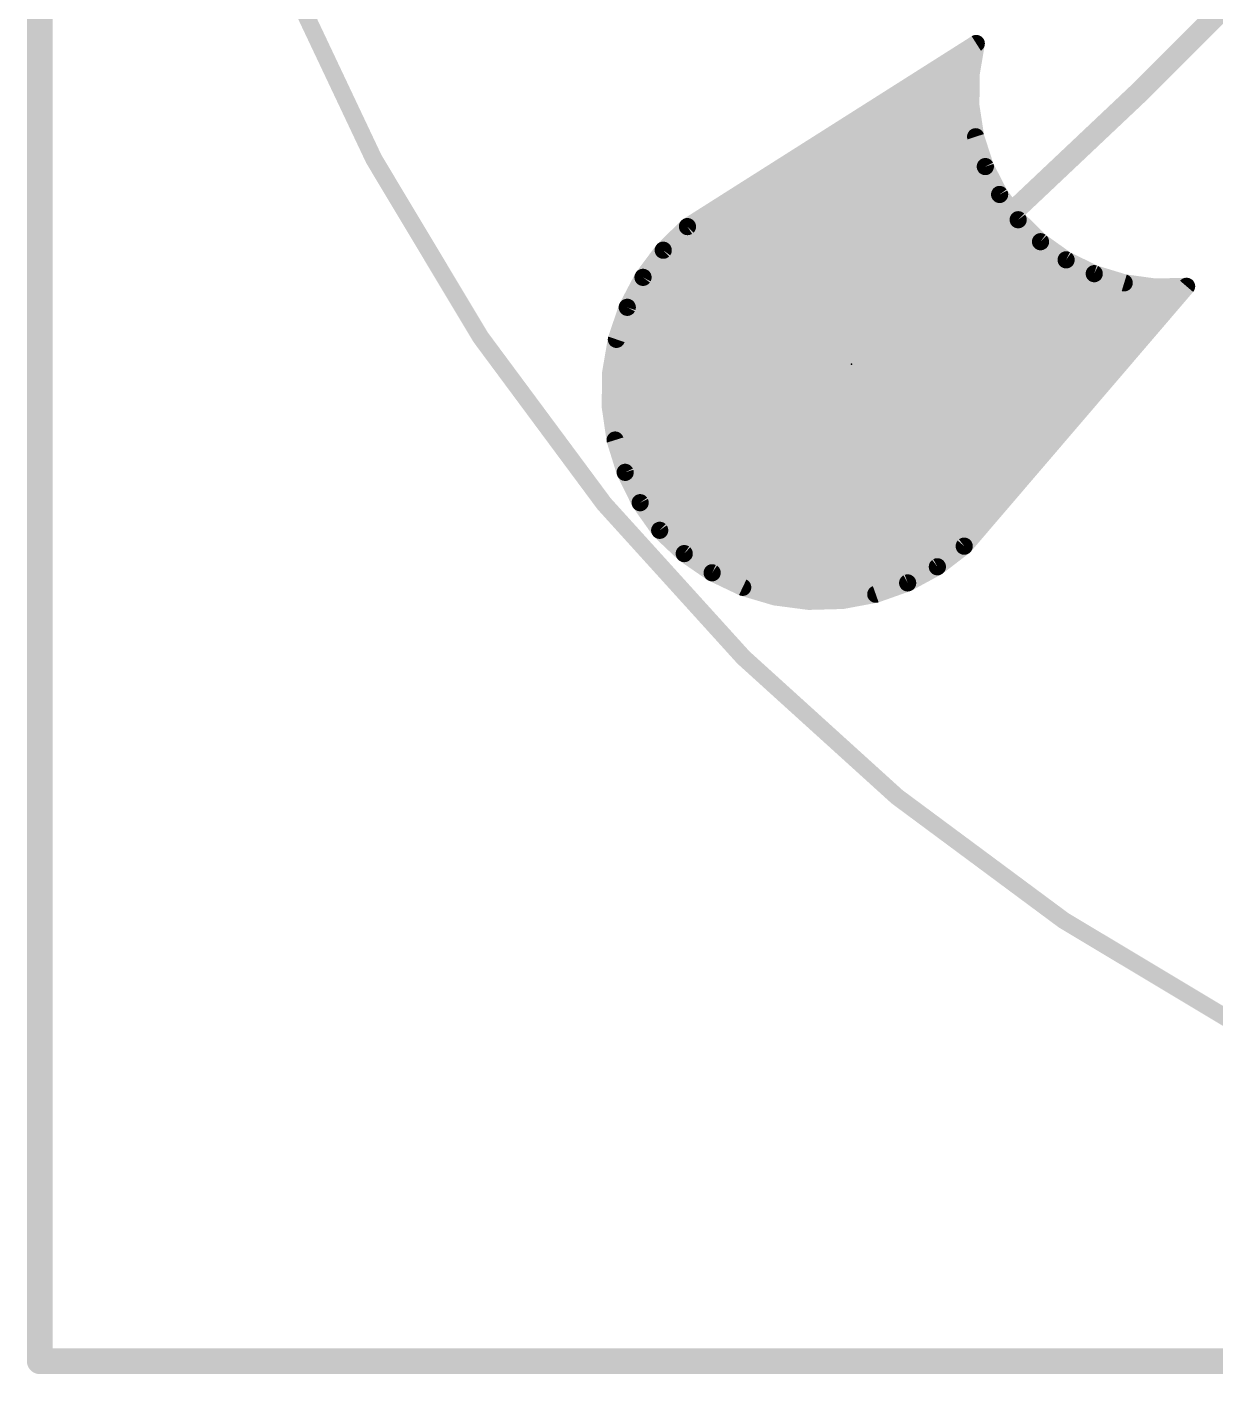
# Model space of a CAD drawing. Extents: x -26.2 to 26.2, y -26.2 to 26.2.
# Drawn here: x -26.15 to -12.1, y -26.15 to -10.22 of the extents above; entities that cross this region are included whole.
import ezdxf

# ---------------------------------------------------------------- set-up
doc = ezdxf.new("R2010")
doc.units = 0
for name, color, linetype in [('1', 12, 'CONTINUOUS'), ('16', 132, 'CONTINUOUS'), ('17', 110, 'CONTINUOUS'), ('20', 53, 'CONTINUOUS'), ('23', 53, 'CONTINUOUS')]:
    doc.layers.add(name, color=color, linetype=linetype)

# ---------------------------------------------------------------- blocks, each defined once
blk = doc.blocks.new('ROUNDP')
at = {"const_width": 0.5}
blk.add_lwpolyline([(0, -0.25, 1), (0, 0.25, 1), (0, -0.25)], format="xyb", dxfattribs=at)

msp = doc.modelspace()

# ---------------------------------------------------------------- linework, layer by layer
at = {"layer": '1', "const_width": 0.2032}
for points in [[(-14.9229, -10.4168), (-18.3392, -12.5823)], [(-14.9845, -10.7825), (-14.9229, -10.4168)], [(-15.1589, -10.5664), (-14.9481, -10.5664)], [(-15.4795, -10.7696), (-14.9823, -10.7696)], [(-14.987, -11.1532), (-14.9845, -10.7825)], [(-15.8001, -10.9728), (-14.9858, -10.9728)], [(-16.1206, -11.176), (-14.9835, -11.176)], [(-14.9303, -11.5197), (-14.987, -11.1532)], [(-16.4412, -11.3792), (-14.952, -11.3792)], [(-14.816, -11.8724), (-14.9303, -11.5197)], [(-16.7618, -11.5824), (-14.91, -11.5824)], [(-17.0824, -11.7856), (-14.8441, -11.7856)], [(-14.6468, -12.2024), (-14.816, -11.8724)], [(-17.4029, -11.9888), (-14.7563, -11.9888)], [(-17.7235, -12.192), (-14.6521, -12.192)], [(-14.4272, -12.5011), (-14.6468, -12.2024)], [(-18.0441, -12.3952), (-14.5051, -12.3952)], [(-14.1628, -12.7611), (-14.4272, -12.5011)], [(-18.3392, -12.5823), (-18.6257, -12.8617)], [(-18.3557, -12.5984), (-14.3283, -12.5984)], [(-18.5641, -12.8016), (-14.1057, -12.8016)], [(-13.8604, -12.9756), (-14.1628, -12.7611)], [(-18.6257, -12.8617), (-18.865, -13.1825)], [(-18.7325, -13.0048), (-13.8008, -13.0048)], [(-13.5276, -13.1391), (-13.8604, -12.9756)], [(-13.173, -13.2474), (-13.5276, -13.1391)], [(-18.865, -13.1825), (-19.0512, -13.5367)], [(-18.8784, -13.208), (-13.3019, -13.208)], [(-15.0655, -16.3615), (-12.4349, -13.2891)], [(-12.8056, -13.2978), (-13.173, -13.2474)], [(-12.4349, -13.2891), (-12.8056, -13.2978)], [(-18.9852, -13.4112), (-12.5395, -13.4112)], [(-19.0512, -13.5367), (-19.1797, -13.9158)], [(-19.0775, -13.6144), (-12.7135, -13.6144)], [(-19.1797, -13.9158), (-19.2473, -14.3102)], [(-19.1464, -13.8176), (-12.8874, -13.8176)], [(-19.1977, -14.0208), (-13.0614, -14.0208)], [(-19.2325, -14.224), (-13.2354, -14.224)], [(-19.2473, -14.3102), (-19.2523, -14.7104)], [(-19.2487, -14.4272), (-13.4094, -14.4272)], [(-19.2523, -14.7104), (-19.1947, -15.1065)], [(-19.2513, -14.6304), (-13.5833, -14.6304)], [(-19.2344, -14.8336), (-13.7573, -14.8336)], [(-19.2048, -15.0368), (-13.9313, -15.0368)], [(-19.1947, -15.1065), (-19.0759, -15.4886)], [(-19.1532, -15.24), (-14.1053, -15.24)], [(-19.09, -15.4432), (-14.2792, -15.4432)], [(-19.0759, -15.4886), (-18.8987, -15.8475)], [(-18.998, -15.6464), (-14.4532, -15.6464)], [(-18.8987, -15.8475), (-18.6676, -16.1742)], [(-18.8972, -15.8496), (-14.6272, -15.8496)], [(-18.7535, -16.0528), (-14.8012, -16.0528)], [(-18.6676, -16.1742), (-18.3771, -16.4496)], [(-18.5813, -16.256), (-14.9751, -16.256)], [(-18.3771, -16.4496), (-18.0472, -16.6761)], [(-18.3631, -16.4592), (-15.1927, -16.4592)], [(-15.3829, -16.6053), (-15.0655, -16.3615)], [(-18.0672, -16.6624), (-15.488, -16.6624)], [(-15.7346, -16.7964), (-15.3829, -16.6053)], [(-18.0472, -16.6761), (-17.6859, -16.8482)], [(-16.1118, -16.9301), (-15.7346, -16.7964)], [(-17.6859, -16.8482), (-17.3021, -16.9617)], [(-17.6272, -16.8656), (-15.9299, -16.8656)], [(-17.3021, -16.9617), (-16.9053, -17.0138)], [(-16.5052, -17.0032), (-16.1118, -16.9301)], [(-16.9053, -17.0138), (-16.5052, -17.0032)]]:
    msp.add_lwpolyline(points, dxfattribs=at)
at = {"layer": '1', "const_width": 0.1016}
for points in [[(-14.8728, -10.4252, 1), (-14.973, -10.4084)], [(-14.8957, -10.4597, 1), (-14.9501, -10.3739)], [(-15.1589, -10.5156, 1), (-15.1589, -10.6172)], [(-14.9481, -10.6172, 1), (-14.9481, -10.5156)], [(-15.4795, -10.7188, 1), (-15.4795, -10.8204)], [(-14.9823, -10.8204, 1), (-14.9823, -10.7188)], [(-14.9337, -10.7828, 1), (-15.0353, -10.7821)], [(-15.0346, -10.774, 1), (-14.9344, -10.7909)], [(-15.8001, -10.922, 1), (-15.8001, -11.0236)], [(-14.9858, -11.0236, 1), (-14.9858, -10.922)], [(-16.1206, -11.1252, 1), (-16.1206, -11.2268)], [(-14.9368, -11.1455, 1), (-15.0372, -11.161)], [(-15.0378, -11.1529, 1), (-14.9362, -11.1536)], [(-14.9835, -11.2268, 1), (-14.9835, -11.1252)], [(-16.4412, -11.3284, 1), (-16.4412, -11.43)], [(-14.952, -11.43, 1), (-14.952, -11.3284)], [(-14.882, -11.504, 1), (-14.9786, -11.5353)], [(-14.9805, -11.5274, 1), (-14.8801, -11.5119)], [(-16.7618, -11.5316, 1), (-16.7618, -11.6332)], [(-14.91, -11.6332, 1), (-14.91, -11.5316)], [(-17.0824, -11.7348, 1), (-17.0824, -11.8364)], [(-14.7707, -11.8492, 1), (-14.8612, -11.8956)], [(-14.8441, -11.8364, 1), (-14.8441, -11.7348)], [(-17.4029, -11.938, 1), (-17.4029, -12.0396)], [(-14.8643, -11.8881, 1), (-14.7676, -11.8567)], [(-14.7563, -12.0396, 1), (-14.7563, -11.938)], [(-17.7235, -12.1412, 1), (-17.7235, -12.2428)], [(-14.6059, -12.1723, 1), (-14.6877, -12.2324)], [(-14.6521, -12.2428, 1), (-14.6521, -12.1412)], [(-14.692, -12.2255, 1), (-14.6016, -12.1792)], [(-18.0441, -12.3444, 1), (-18.0441, -12.446)], [(-14.5051, -12.446, 1), (-14.5051, -12.3444)], [(-14.3916, -12.4649, 1), (-14.4628, -12.5374)], [(-14.4682, -12.5312, 1), (-14.3863, -12.4711)], [(-18.3557, -12.5476, 1), (-18.3557, -12.6492)], [(-18.3664, -12.5394, 1), (-18.312, -12.6252)], [(-18.3037, -12.6186, 1), (-18.3747, -12.5459)], [(-14.3283, -12.6492, 1), (-14.3283, -12.5476)], [(-18.5641, -12.7508, 1), (-18.5641, -12.8524)], [(-14.1334, -12.7196, 1), (-14.1922, -12.8025)], [(-14.1984, -12.7973, 1), (-14.1272, -12.7249)], [(-14.1057, -12.8524, 1), (-14.1057, -12.7508)], [(-18.7325, -12.954, 1), (-18.7325, -13.0556)], [(-18.6612, -12.8253, 1), (-18.5903, -12.898)], [(-18.585, -12.892, 1), (-18.6664, -12.8313)], [(-13.838, -12.93, 1), (-13.8828, -13.0211)], [(-13.8897, -13.017, 1), (-13.831, -12.9341)], [(-13.8008, -13.0556, 1), (-13.8008, -12.954)], [(-13.5127, -13.0905, 1), (-13.5424, -13.1876)], [(-13.55, -13.1847, 1), (-13.5052, -13.0935)], [(-18.8784, -13.1572, 1), (-18.8784, -13.2588)], [(-18.9057, -13.1521, 1), (-18.8243, -13.2128)], [(-18.8201, -13.2061, 1), (-18.91, -13.1588)], [(-13.3019, -13.2588, 1), (-13.3019, -13.1572)], [(-13.166, -13.1971, 1), (-13.1799, -13.2977)], [(-13.1878, -13.296, 1), (-13.1581, -13.1988)], [(-12.8068, -13.2471, 1), (-12.8044, -13.3486)], [(-12.8125, -13.3482, 1), (-12.7987, -13.2475)], [(-12.3963, -13.3221, 1), (-12.4735, -13.256)], [(-12.4337, -13.3398, 1), (-12.4361, -13.2383)], [(-18.9852, -13.3604, 1), (-18.9852, -13.462)], [(-12.5395, -13.462, 1), (-12.5395, -13.3604)], [(-19.0775, -13.5636, 1), (-19.0775, -13.6652)], [(-19.0962, -13.5131, 1), (-19.0062, -13.5604)], [(-19.0031, -13.553, 1), (-19.0993, -13.5204)], [(-12.7135, -13.6652, 1), (-12.7135, -13.5636)], [(-19.2278, -13.8995, 1), (-19.1316, -13.9321)], [(-19.1296, -13.9244, 1), (-19.2297, -13.9072)], [(-19.1464, -13.7668, 1), (-19.1464, -13.8684)], [(-12.8874, -13.8684, 1), (-12.8874, -13.7668)], [(-19.1977, -13.97, 1), (-19.1977, -14.0716)], [(-13.0614, -14.0716, 1), (-13.0614, -13.97)], [(-19.2325, -14.1732, 1), (-19.2325, -14.2748)], [(-13.2354, -14.2748, 1), (-13.2354, -14.1732)], [(-19.2487, -14.3764, 1), (-19.2487, -14.478)], [(-19.1965, -14.3109, 1), (-19.298, -14.3096)], [(-19.2973, -14.3017, 1), (-19.1972, -14.3188)], [(-13.4094, -14.478, 1), (-13.4094, -14.3764)], [(-19.202, -14.7031, 1), (-19.3026, -14.7177)], [(-19.2513, -14.5796, 1), (-19.2513, -14.6812)], [(-13.5833, -14.6812, 1), (-13.5833, -14.5796)], [(-19.3031, -14.7098, 1), (-19.2015, -14.7111)], [(-19.2344, -14.7828, 1), (-19.2344, -14.8844)], [(-13.7573, -14.8844, 1), (-13.7573, -14.7828)], [(-19.2048, -14.986, 1), (-19.2048, -15.0876)], [(-13.9313, -15.0876, 1), (-13.9313, -14.986)], [(-19.1462, -15.0914, 1), (-19.2432, -15.1216)], [(-19.245, -15.1138, 1), (-19.1444, -15.0992)], [(-19.1532, -15.1892, 1), (-19.1532, -15.2908)], [(-14.1053, -15.2908, 1), (-14.1053, -15.1892)], [(-19.09, -15.3924, 1), (-19.09, -15.494)], [(-19.0303, -15.4661, 1), (-19.1214, -15.5111)], [(-19.1244, -15.5037, 1), (-19.0273, -15.4735)], [(-14.2792, -15.494, 1), (-14.2792, -15.3924)], [(-18.998, -15.5956, 1), (-18.998, -15.6972)], [(-14.4532, -15.6972, 1), (-14.4532, -15.5956)], [(-18.8572, -15.8182, 1), (-18.9402, -15.8768)], [(-18.8972, -15.7988, 1), (-18.8972, -15.9004)], [(-14.6272, -15.9004, 1), (-14.6272, -15.7988)], [(-18.9442, -15.87, 1), (-18.8531, -15.825)], [(-18.7535, -16.002, 1), (-18.7535, -16.1036)], [(-18.6326, -16.1374, 1), (-18.7025, -16.2111)], [(-14.8012, -16.1036, 1), (-14.8012, -16.002)], [(-18.709, -16.2036, 1), (-18.6261, -16.1449)], [(-18.5813, -16.2052, 1), (-18.5813, -16.3068)], [(-14.9751, -16.3068, 1), (-14.9751, -16.2052)], [(-18.3484, -16.4077, 1), (-18.4059, -16.4914)], [(-18.3631, -16.4084, 1), (-18.3631, -16.51)], [(-18.4121, -16.4864, 1), (-18.3422, -16.4127)], [(-15.1927, -16.51, 1), (-15.1927, -16.4084)], [(-15.1041, -16.3285, 1), (-15.0269, -16.3946)], [(-15.0345, -16.4018, 1), (-15.0964, -16.3212)], [(-18.0672, -16.6116, 1), (-18.0672, -16.7132)], [(-15.488, -16.7132, 1), (-15.488, -16.6116)], [(-15.4139, -16.565, 1), (-15.352, -16.6456)], [(-15.3587, -16.6499, 1), (-15.4072, -16.5606)], [(-18.0253, -16.6302, 1), (-18.069, -16.722)], [(-18.076, -16.718, 1), (-18.0184, -16.6342)], [(-15.7588, -16.7517, 1), (-15.7103, -16.841)], [(-15.7176, -16.8442, 1), (-15.7515, -16.7485)], [(-17.6715, -16.7995, 1), (-17.7003, -16.8969)], [(-17.7077, -16.8941, 1), (-17.664, -16.8024)], [(-17.6272, -16.8148, 1), (-17.6272, -16.9164)], [(-17.2955, -16.9114, 1), (-17.3087, -17.0121)], [(-17.3165, -17.0104, 1), (-17.2877, -16.913)], [(-16.1287, -16.8822, 1), (-16.0948, -16.978)], [(-16.1025, -16.98, 1), (-16.121, -16.8801)], [(-15.9299, -16.9164, 1), (-15.9299, -16.8148)], [(-16.9067, -16.963, 1), (-16.904, -17.0646)], [(-16.9119, -17.0642, 1), (-16.8987, -16.9634)], [(-16.5145, -16.9532, 1), (-16.496, -17.0531)], [(-16.5039, -17.054, 1), (-16.5066, -16.9524)]]:
    msp.add_lwpolyline(points, format="xyb", dxfattribs=at)
at = {"layer": '16'}
for points, const_width in [([(-26, -26), (-26, 26)], 0.3048), ([(-7, -5), (-13, -11)], 0.254), ([(-18.3392, -12.5823), (-14.9229, -10.4168)], 0.2032), ([(-14.9229, -10.4168), (-14.9845, -10.7825)], 0.2032), ([(-15.1589, -10.5664), (-14.9481, -10.5664)], 0.2032), ([(-15.4795, -10.7696), (-14.9823, -10.7696)], 0.2032), ([(-14.9845, -10.7825), (-14.987, -11.1532)], 0.2032), ([(-13, -11), (-16.3773, -14.1904)], 0.254), ([(-15.8001, -10.9728), (-14.9858, -10.9728)], 0.2032), ([(-16.1206, -11.176), (-14.9835, -11.176)], 0.2032), ([(-14.987, -11.1532), (-14.9303, -11.5197)], 0.2032), ([(-16.4412, -11.3792), (-14.952, -11.3792)], 0.2032), ([(-14.9303, -11.5197), (-14.816, -11.8724)], 0.2032), ([(-16.7618, -11.5824), (-14.91, -11.5824)], 0.2032), ([(-17.0824, -11.7856), (-14.8441, -11.7856)], 0.2032), ([(-14.816, -11.8724), (-14.6468, -12.2024)], 0.2032), ([(-17.4029, -11.9888), (-14.7563, -11.9888)], 0.2032), ([(-17.7235, -12.192), (-14.6521, -12.192)], 0.2032), ([(-14.6468, -12.2024), (-14.4272, -12.5011)], 0.2032), ([(-18.0441, -12.3952), (-14.5051, -12.3952)], 0.2032), ([(-14.4272, -12.5011), (-14.1628, -12.7611)], 0.2032), ([(-18.6257, -12.8617), (-18.3392, -12.5823)], 0.2032), ([(-18.3557, -12.5984), (-14.3283, -12.5984)], 0.2032), ([(-18.5641, -12.8016), (-14.1057, -12.8016)], 0.2032), ([(-14.1628, -12.7611), (-13.8604, -12.9756)], 0.2032), ([(-18.865, -13.1825), (-18.6257, -12.8617)], 0.2032), ([(-18.7325, -13.0048), (-13.8008, -13.0048)], 0.2032), ([(-13.8604, -12.9756), (-13.5276, -13.1391)], 0.2032), ([(-13.5276, -13.1391), (-13.173, -13.2474)], 0.2032), ([(-19.0512, -13.5367), (-18.865, -13.1825)], 0.2032), ([(-18.8784, -13.208), (-13.3019, -13.208)], 0.2032), ([(-12.4349, -13.2891), (-15.0655, -16.3615)], 0.2032), ([(-13.173, -13.2474), (-12.8056, -13.2978)], 0.2032), ([(-12.8056, -13.2978), (-12.4349, -13.2891)], 0.2032), ([(-18.9852, -13.4112), (-12.5395, -13.4112)], 0.2032), ([(-19.1796, -13.9158), (-19.0512, -13.5367)], 0.2032), ([(-19.0775, -13.6144), (-12.7135, -13.6144)], 0.2032), ([(-19.2472, -14.3102), (-19.1796, -13.9158)], 0.2032), ([(-19.1464, -13.8176), (-12.8874, -13.8176)], 0.2032), ([(-19.1976, -14.0208), (-13.0614, -14.0208)], 0.2032), ([(-19.2324, -14.224), (-13.2354, -14.224)], 0.2032), ([(-19.2523, -14.7104), (-19.2472, -14.3102)], 0.2032), ([(-19.2487, -14.4272), (-13.4094, -14.4272)], 0.2032), ([(-19.1947, -15.1065), (-19.2523, -14.7104)], 0.2032), ([(-19.2513, -14.6304), (-13.5833, -14.6304)], 0.2032), ([(-19.2343, -14.8336), (-13.7573, -14.8336)], 0.2032), ([(-19.2048, -15.0368), (-13.9313, -15.0368)], 0.2032), ([(-19.0758, -15.4886), (-19.1947, -15.1065)], 0.2032), ([(-19.1531, -15.24), (-14.1053, -15.24)], 0.2032), ([(-19.0899, -15.4432), (-14.2792, -15.4432)], 0.2032), ([(-18.8987, -15.8475), (-19.0758, -15.4886)], 0.2032), ([(-18.9979, -15.6464), (-14.4532, -15.6464)], 0.2032), ([(-18.6676, -16.1742), (-18.8987, -15.8475)], 0.2032), ([(-18.8972, -15.8496), (-14.6272, -15.8496)], 0.2032), ([(-18.7534, -16.0528), (-14.8012, -16.0528)], 0.2032), ([(-18.3771, -16.4496), (-18.6676, -16.1742)], 0.2032), ([(-18.5813, -16.256), (-14.9751, -16.256)], 0.2032), ([(-18.0472, -16.6761), (-18.3771, -16.4496)], 0.2032), ([(-18.3631, -16.4592), (-15.1927, -16.4592)], 0.2032), ([(-15.0655, -16.3615), (-15.3829, -16.6053)], 0.2032), ([(-18.0672, -16.6624), (-15.488, -16.6624)], 0.2032), ([(-15.3829, -16.6053), (-15.7346, -16.7964)], 0.2032), ([(-17.6859, -16.8483), (-18.0472, -16.6761)], 0.2032), ([(-15.7346, -16.7964), (-16.1118, -16.9301)], 0.2032), ([(-17.3021, -16.9618), (-17.6859, -16.8483)], 0.2032), ([(-17.6273, -16.8656), (-15.9298, -16.8656)], 0.2032), ([(-16.9053, -17.0138), (-17.3021, -16.9618)], 0.2032), ([(-16.1118, -16.9301), (-16.5052, -17.0032)], 0.2032), ([(-16.5052, -17.0032), (-16.9053, -17.0138)], 0.2032), ([(26, -26), (-26, -26)], 0.3048)]:
    msp.add_lwpolyline(points, dxfattribs=dict(at, const_width=const_width))
for points, const_width in [([(-14.8728, -10.4252, 1), (-14.973, -10.4084)], 0.1016), ([(-14.8957, -10.4597, 1), (-14.9501, -10.3739)], 0.1016), ([(-15.1589, -10.5156, 1), (-15.1589, -10.6172)], 0.1016), ([(-14.9481, -10.6172, 1), (-14.9481, -10.5156)], 0.1016), ([(-15.4795, -10.7188, 1), (-15.4795, -10.8204)], 0.1016), ([(-14.9823, -10.8204, 1), (-14.9823, -10.7188)], 0.1016), ([(-14.9337, -10.7828, 1), (-15.0353, -10.7821)], 0.1016), ([(-15.0346, -10.774, 1), (-14.9344, -10.7909)], 0.1016), ([(-15.8001, -10.922, 1), (-15.8001, -11.0236)], 0.1016), ([(-14.9858, -11.0236, 1), (-14.9858, -10.922)], 0.1016), ([(-13.0449, -10.9551, 1), (-12.9551, -11.0449)], 0.127), ([(-12.9564, -11.0462, 1), (-13.0436, -10.9538)], 0.127), ([(-16.1206, -11.1252, 1), (-16.1206, -11.2268)], 0.1016), ([(-14.9368, -11.1455, 1), (-15.0372, -11.161)], 0.1016), ([(-15.0378, -11.1529, 1), (-14.9362, -11.1536)], 0.1016), ([(-14.9835, -11.2268, 1), (-14.9835, -11.1252)], 0.1016), ([(-16.4412, -11.3284, 1), (-16.4412, -11.43)], 0.1016), ([(-14.952, -11.43, 1), (-14.952, -11.3284)], 0.1016), ([(-14.882, -11.504, 1), (-14.9786, -11.5353)], 0.1016), ([(-14.9805, -11.5274, 1), (-14.8801, -11.5119)], 0.1016), ([(-16.7618, -11.5316, 1), (-16.7618, -11.6332)], 0.1016), ([(-14.91, -11.6332, 1), (-14.91, -11.5316)], 0.1016), ([(-17.0824, -11.7348, 1), (-17.0824, -11.8364)], 0.1016), ([(-14.7707, -11.8492, 1), (-14.8612, -11.8956)], 0.1016), ([(-14.8441, -11.8364, 1), (-14.8441, -11.7348)], 0.1016), ([(-17.4029, -11.938, 1), (-17.4029, -12.0396)], 0.1016), ([(-14.8643, -11.8881, 1), (-14.7676, -11.8567)], 0.1016), ([(-14.7563, -12.0396, 1), (-14.7563, -11.938)], 0.1016), ([(-17.7235, -12.1412, 1), (-17.7235, -12.2428)], 0.1016), ([(-14.6059, -12.1723, 1), (-14.6877, -12.2324)], 0.1016), ([(-14.6521, -12.2428, 1), (-14.6521, -12.1412)], 0.1016), ([(-14.692, -12.2255, 1), (-14.6016, -12.1792)], 0.1016), ([(-18.0441, -12.3444, 1), (-18.0441, -12.446)], 0.1016), ([(-14.5051, -12.446, 1), (-14.5051, -12.3444)], 0.1016), ([(-14.3916, -12.4649, 1), (-14.4628, -12.5374)], 0.1016), ([(-14.4682, -12.5312, 1), (-14.3863, -12.4711)], 0.1016), ([(-18.3557, -12.5476, 1), (-18.3557, -12.6492)], 0.1016), ([(-18.3664, -12.5394, 1), (-18.312, -12.6252)], 0.1016), ([(-18.3037, -12.6186, 1), (-18.3747, -12.5459)], 0.1016), ([(-14.3283, -12.6492, 1), (-14.3283, -12.5476)], 0.1016), ([(-18.5641, -12.7508, 1), (-18.5641, -12.8524)], 0.1016), ([(-14.1334, -12.7196, 1), (-14.1922, -12.8025)], 0.1016), ([(-14.1984, -12.7973, 1), (-14.1272, -12.7249)], 0.1016), ([(-14.1057, -12.8524, 1), (-14.1057, -12.7508)], 0.1016), ([(-18.7325, -12.954, 1), (-18.7325, -13.0556)], 0.1016), ([(-18.6612, -12.8253, 1), (-18.5902, -12.898)], 0.1016), ([(-18.585, -12.8921, 1), (-18.6664, -12.8313)], 0.1016), ([(-13.838, -12.93, 1), (-13.8828, -13.0211)], 0.1016), ([(-13.8897, -13.017, 1), (-13.831, -12.9341)], 0.1016), ([(-13.8008, -13.0556, 1), (-13.8008, -12.954)], 0.1016), ([(-13.5127, -13.0905, 1), (-13.5424, -13.1876)], 0.1016), ([(-13.55, -13.1847, 1), (-13.5052, -13.0935)], 0.1016), ([(-18.8784, -13.1572, 1), (-18.8784, -13.2588)], 0.1016), ([(-18.9057, -13.1521, 1), (-18.8243, -13.2128)], 0.1016), ([(-18.82, -13.2061, 1), (-18.91, -13.1588)], 0.1016), ([(-13.3019, -13.2588, 1), (-13.3019, -13.1572)], 0.1016), ([(-13.166, -13.1971, 1), (-13.1799, -13.2977)], 0.1016), ([(-13.1878, -13.296, 1), (-13.1581, -13.1988)], 0.1016), ([(-12.8068, -13.2471, 1), (-12.8044, -13.3486)], 0.1016), ([(-12.8125, -13.3482, 1), (-12.7987, -13.2475)], 0.1016), ([(-12.3963, -13.3221, 1), (-12.4735, -13.256)], 0.1016), ([(-12.4337, -13.3398, 1), (-12.4361, -13.2383)], 0.1016), ([(-18.9852, -13.3604, 1), (-18.9852, -13.462)], 0.1016), ([(-12.5395, -13.462, 1), (-12.5395, -13.3604)], 0.1016), ([(-19.0775, -13.5636, 1), (-19.0775, -13.6652)], 0.1016), ([(-19.0961, -13.5131, 1), (-19.0062, -13.5604)], 0.1016), ([(-19.0031, -13.5531, 1), (-19.0993, -13.5204)], 0.1016), ([(-12.7135, -13.6652, 1), (-12.7135, -13.5636)], 0.1016), ([(-19.2277, -13.8995, 1), (-19.1315, -13.9321)], 0.1016), ([(-19.1296, -13.9244, 1), (-19.2297, -13.9072)], 0.1016), ([(-19.1464, -13.7668, 1), (-19.1464, -13.8684)], 0.1016), ([(-12.8874, -13.8684, 1), (-12.8874, -13.7668)], 0.1016), ([(-19.1976, -13.97, 1), (-19.1976, -14.0716)], 0.1016), ([(-13.0614, -14.0716, 1), (-13.0614, -13.97)], 0.1016), ([(-19.2324, -14.1732, 1), (-19.2324, -14.2748)], 0.1016), ([(-16.4209, -14.1442, 1), (-16.3337, -14.2365)], 0.127), ([(-13.2354, -14.2748, 1), (-13.2354, -14.1732)], 0.1016), ([(-19.2487, -14.3764, 1), (-19.2487, -14.478)], 0.1016), ([(-19.1964, -14.3109, 1), (-19.298, -14.3096)], 0.1016), ([(-19.2973, -14.3017, 1), (-19.1971, -14.3188)], 0.1016), ([(-13.4094, -14.478, 1), (-13.4094, -14.3764)], 0.1016), ([(-19.202, -14.7031, 1), (-19.3025, -14.7177)], 0.1016), ([(-19.2513, -14.5796, 1), (-19.2513, -14.6812)], 0.1016), ([(-13.5833, -14.6812, 1), (-13.5833, -14.5796)], 0.1016), ([(-19.3031, -14.7098, 1), (-19.2015, -14.7111)], 0.1016), ([(-19.2343, -14.7828, 1), (-19.2343, -14.8844)], 0.1016), ([(-13.7573, -14.8844, 1), (-13.7573, -14.7828)], 0.1016), ([(-19.2048, -14.986, 1), (-19.2048, -15.0876)], 0.1016), ([(-13.9313, -15.0876, 1), (-13.9313, -14.986)], 0.1016), ([(-19.1462, -15.0914, 1), (-19.2432, -15.1215)], 0.1016), ([(-19.2449, -15.1138, 1), (-19.1444, -15.0992)], 0.1016), ([(-19.1531, -15.1892, 1), (-19.1531, -15.2908)], 0.1016), ([(-14.1053, -15.2908, 1), (-14.1053, -15.1892)], 0.1016), ([(-19.0899, -15.3924, 1), (-19.0899, -15.494)], 0.1016), ([(-19.0303, -15.4661, 1), (-19.1214, -15.5111)], 0.1016), ([(-19.1243, -15.5037, 1), (-19.0273, -15.4735)], 0.1016), ([(-14.2792, -15.494, 1), (-14.2792, -15.3924)], 0.1016), ([(-18.9979, -15.5956, 1), (-18.9979, -15.6972)], 0.1016), ([(-14.4532, -15.6972, 1), (-14.4532, -15.5956)], 0.1016), ([(-18.8572, -15.8181, 1), (-18.9401, -15.8768)], 0.1016), ([(-18.8972, -15.7988, 1), (-18.8972, -15.9004)], 0.1016), ([(-14.6272, -15.9004, 1), (-14.6272, -15.7988)], 0.1016), ([(-18.9442, -15.87, 1), (-18.8531, -15.825)], 0.1016), ([(-18.7534, -16.002, 1), (-18.7534, -16.1036)], 0.1016), ([(-18.6326, -16.1374, 1), (-18.7025, -16.2111)], 0.1016), ([(-14.8012, -16.1036, 1), (-14.8012, -16.002)], 0.1016), ([(-18.709, -16.2036, 1), (-18.6261, -16.1449)], 0.1016), ([(-18.5813, -16.2052, 1), (-18.5813, -16.3068)], 0.1016), ([(-14.9751, -16.3068, 1), (-14.9751, -16.2052)], 0.1016), ([(-18.3484, -16.4077, 1), (-18.4059, -16.4915)], 0.1016), ([(-18.3631, -16.4084, 1), (-18.3631, -16.51)], 0.1016), ([(-18.4121, -16.4864, 1), (-18.3422, -16.4127)], 0.1016), ([(-15.1927, -16.51, 1), (-15.1927, -16.4084)], 0.1016), ([(-15.1041, -16.3285, 1), (-15.0269, -16.3946)], 0.1016), ([(-15.0345, -16.4018, 1), (-15.0964, -16.3212)], 0.1016), ([(-18.0672, -16.6116, 1), (-18.0672, -16.7132)], 0.1016), ([(-15.488, -16.7132, 1), (-15.488, -16.6116)], 0.1016), ([(-15.4138, -16.565, 1), (-15.352, -16.6456)], 0.1016), ([(-15.3587, -16.6499, 1), (-15.4072, -16.5606)], 0.1016), ([(-18.0254, -16.6303, 1), (-18.0691, -16.722)], 0.1016), ([(-18.076, -16.718, 1), (-18.0185, -16.6342)], 0.1016), ([(-15.7588, -16.7517, 1), (-15.7103, -16.841)], 0.1016), ([(-15.7176, -16.8443, 1), (-15.7515, -16.7485)], 0.1016), ([(-17.6715, -16.7996, 1), (-17.7003, -16.897)], 0.1016), ([(-17.7078, -16.8941, 1), (-17.6641, -16.8024)], 0.1016), ([(-17.6273, -16.8148, 1), (-17.6273, -16.9164)], 0.1016), ([(-17.2955, -16.9114, 1), (-17.3087, -17.0121)], 0.1016), ([(-17.3165, -17.0105, 1), (-17.2877, -16.9131)], 0.1016), ([(-16.1287, -16.8822, 1), (-16.0948, -16.978)], 0.1016), ([(-16.1025, -16.9801, 1), (-16.121, -16.8802)], 0.1016), ([(-15.9298, -16.9164, 1), (-15.9298, -16.8148)], 0.1016), ([(-16.9067, -16.9631, 1), (-16.904, -17.0646)], 0.1016), ([(-16.9119, -17.0642, 1), (-16.8987, -16.9635)], 0.1016), ([(-16.5145, -16.9533, 1), (-16.496, -17.0532)], 0.1016), ([(-16.5039, -17.054, 1), (-16.5066, -16.9524)], 0.1016), ([(-26, -25.9238, 1), (-26, -26.0762)], 0.1524), ([(-26.0762, -26, 1), (-25.9238, -26)], 0.1524)]:
    msp.add_lwpolyline(points, format="xyb", dxfattribs=dict(at, const_width=const_width))
at = {"layer": '20', "const_width": 0.2032}
msp.add_lwpolyline([(0, -25, 1), (0, 25, 1), (0, -25)], format="xyb", dxfattribs=at)
at = {"layer": '23'}
msp.add_point((-16.4, -14.21), dxfattribs=at)

# ---------------------------------------------------------------- block references
at = {"layer": '17', "xscale": 4.064, "yscale": 4.064, "rotation": 40.9}
msp.add_blockref('ROUNDP', (-16.3773, -14.1904), dxfattribs=at)
msp.add_blockref('ROUNDP', (-16.3773, -14.1904), dxfattribs=at)

doc.saveas('drawing.dxf')
